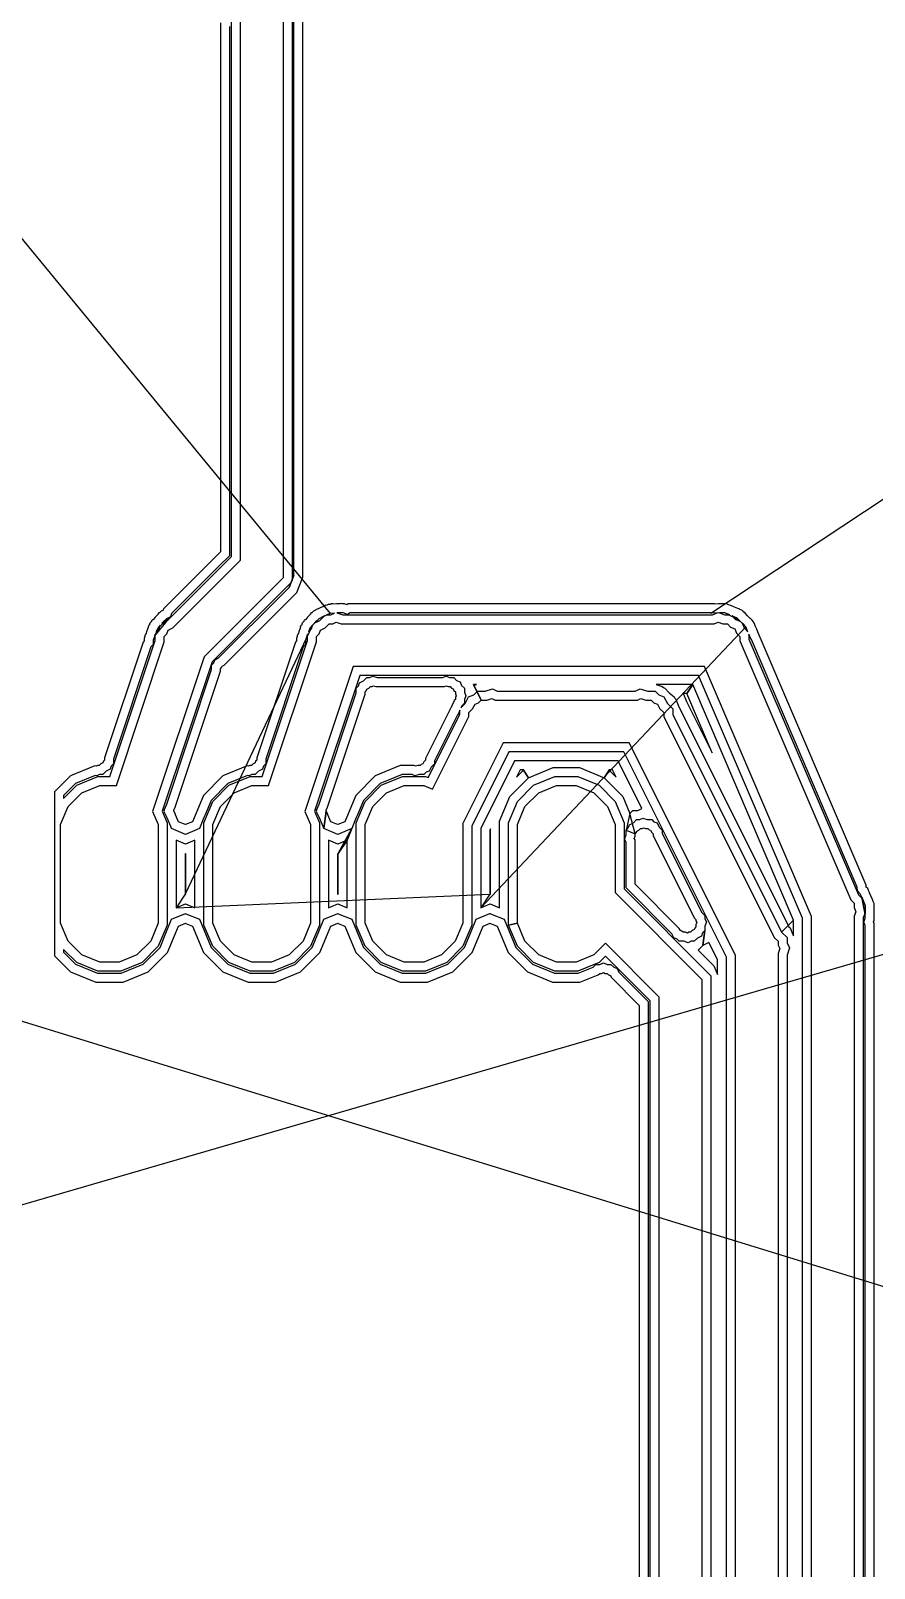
# Model space of a CAD drawing. Extents: x -122 to 0, y 0 to 97.
# Drawn here: x -61.64 to -47.57, y 39.23 to 64.85 of the extents above; entities that cross this region are included whole.
import ezdxf

# ---------------------------------------------------------------- set-up
doc = ezdxf.new("R2010")
doc.units = 0
doc.layers.add('milling', color=1, linetype='CONTINUOUS')
doc.layers.add('rapid_move', color=62, linetype='CONTINUOUS')

msp = doc.modelspace()

# ---------------------------------------------------------------- linework, layer by layer
at = {"layer": 'milling'}
for p, q in [((-58.2905, 56.0894), (-58.2905, 65.184)), ((-58.1405, 56.0273), (-58.1405, 65.2461)), ((-57.4294, 65.2461), (-57.4294, 55.7326)), ((-57.2794, 65.184), (-57.2794, 55.6921)), ((-57.2461, 55.7727), (-57.2461, 65.1703)), ((-57.0961, 55.7429), (-57.0961, 65.1082)), ((-58.4737, 64.9819), (-58.4737, 56.1652)), ((-58.3237, 64.9198), (-58.3237, 56.1031)), ((-58.4737, 56.1652), (-58.5629, 56.076)), ((-58.5629, 56.076), (-59.4201, 55.2189)), ((-59.3544, 55.0254), (-58.2905, 56.0894)), ((-58.5008, 55.926), (-59.2889, 55.138)), ((-59.2657, 54.9021), (-58.1405, 56.0273)), ((-58.3237, 56.1031), (-58.5008, 55.926)), ((-57.4294, 55.7326), (-57.6376, 55.5244)), ((-57.2947, 55.6553), (-57.5755, 55.3744)), ((-57.3281, 55.5747), (-57.2461, 55.7727)), ((-57.2461, 55.7727), (-57.3281, 55.5747)), ((-57.3281, 55.5747), (-57.2947, 55.6553)), ((-57.2794, 55.6921), (-57.2461, 55.7727)), ((-57.2008, 55.4898), (-57.0961, 55.7429)), ((-57.6376, 55.5244), (-58.7443, 54.4178)), ((-57.5755, 55.3744), (-58.6131, 54.3369)), ((-58.4988, 54.404), (-57.4337, 55.4691)), ((-57.4337, 55.4691), (-57.3281, 55.5747)), ((-57.3716, 55.3191), (-57.2008, 55.4898)), ((-59.5696, 54.7696), (-59.3059, 55.0868)), ((-59.5184, 55.1205), (-59.5597, 55.0792)), ((-59.3059, 55.0868), (-59.5193, 54.8967)), ((-59.4993, 55.1489), (-59.5184, 55.1269)), ((-59.5184, 55.1269), (-59.5184, 55.1205)), ((-59.49, 55.1489), (-59.4993, 55.1489)), ((-59.4628, 55.1761), (-59.49, 55.1489)), ((-59.4286, 55.1932), (-59.4628, 55.1761)), ((-59.4201, 55.2189), (-59.4286, 55.1932)), ((-59.3059, 55.0868), (-59.3741, 55.0527)), ((-59.2889, 55.138), (-59.3059, 55.0868)), ((-58.4101, 54.2806), (-57.3716, 55.3191)), ((-56.9784, 55.1205), (-57.0197, 55.0792)), ((-56.9593, 55.1489), (-56.9784, 55.1269)), ((-56.9784, 55.1269), (-56.9784, 55.1205)), ((-56.95, 55.1489), (-56.9593, 55.1489)), ((-56.9228, 55.1761), (-56.95, 55.1489)), ((-56.8886, 55.1932), (-56.9228, 55.1761)), ((-56.8857, 55.202), (-56.8886, 55.1932)), ((-56.8583, 55.2133), (-56.8857, 55.202)), ((-56.8523, 55.2113), (-56.8583, 55.2133)), ((-56.8009, 55.2371), (-56.8523, 55.2113)), ((-56.6404, 55.1412), (-56.8342, 55.0527)), ((-56.7401, 55.0997), (-56.8342, 55.0527)), ((-56.8144, 55.0254), (-56.7401, 55.0997)), ((-56.7475, 55.2591), (-56.8009, 55.2371)), ((-56.7451, 55.2649), (-56.7475, 55.2591)), ((-56.7192, 55.2779), (-56.7451, 55.2649)), ((-56.7108, 55.2744), (-56.7192, 55.2779)), ((-56.6753, 55.2891), (-56.7108, 55.2744)), ((-56.6417, 55.1406), (-56.7025, 55.1155)), ((-56.7025, 55.1155), (-56.6343, 55.1155)), ((-56.6369, 55.2918), (-56.6753, 55.2891)), ((-56.6404, 55.1412), (-56.6417, 55.1406)), ((-56.5734, 55.1459), (-56.6404, 55.1412)), ((-56.631, 55.2987), (-56.6369, 55.2918)), ((-56.6343, 55.1155), (-56.5734, 55.1459)), ((-56.6011, 55.2987), (-56.631, 55.2987)), ((-56.5964, 55.2946), (-56.6011, 55.2987)), ((-56.5385, 55.2987), (-56.5964, 55.2946)), ((-56.4811, 55.2987), (-56.5385, 55.2987)), ((-56.5037, 55.1487), (-56.5327, 55.1487)), ((-56.5327, 55.1487), (-56.4329, 55.1155)), ((-56.4275, 55.1487), (-56.5037, 55.1487)), ((-56.4768, 55.3031), (-56.4811, 55.2987)), ((-56.448, 55.3052), (-56.4768, 55.3031)), ((-56.4416, 55.2987), (-56.448, 55.3052)), ((-56.403, 55.2987), (-56.4416, 55.2987)), ((-56.4329, 55.1155), (-50.2687, 55.1155)), ((-56.3552, 55.1246), (-56.4275, 55.1487)), ((-56.3667, 55.2866), (-56.403, 55.2987)), ((-56.3426, 55.2987), (-56.3667, 55.2866)), ((-56.3071, 55.1487), (-56.3552, 55.1246)), ((-50.2332, 55.2987), (-56.3426, 55.2987)), ((-50.2942, 55.1487), (-56.3071, 55.1487)), ((-50.2927, 55.1472), (-50.2942, 55.1487)), ((-50.0612, 55.1487), (-50.2927, 55.1472)), ((-50.1917, 55.1485), (-50.2927, 55.1472)), ((-50.2927, 55.1472), (-50.2927, 55.1472)), ((-50.2687, 55.1155), (-50.1917, 55.1485)), ((-50.2324, 55.2979), (-50.2332, 55.2987)), ((-50.168, 55.2987), (-50.2324, 55.2979)), ((-50.108, 55.2987), (-50.168, 55.2987)), ((-50.1281, 55.1487), (-50.1508, 55.1487)), ((-50.1508, 55.1487), (-50.0676, 55.1155)), ((-50.0612, 55.1487), (-50.1281, 55.1487)), ((-50.1073, 55.2995), (-50.108, 55.2987)), ((-50.0672, 55.3), (-50.1073, 55.2995)), ((-50.0676, 55.1155), (-49.978, 55.1155)), ((-50.066, 55.2987), (-50.0672, 55.3)), ((-50.0321, 55.2987), (-50.066, 55.2987)), ((-49.8164, 55.0227), (-50.0612, 55.1487)), ((-49.978, 55.1155), (-50.0612, 55.1487)), ((-50.0612, 55.1487), (-50.0612, 55.1487)), ((-50.0008, 55.2862), (-50.0321, 55.2987)), ((-49.9993, 55.2869), (-50.0008, 55.2862)), ((-49.9622, 55.2716), (-49.9993, 55.2869)), ((-49.9618, 55.2705), (-49.9622, 55.2716)), ((-49.9022, 55.2467), (-49.9618, 55.2705)), ((-49.9228, 55.0929), (-49.9401, 55.1)), ((-49.9401, 55.1), (-49.8808, 55.0408)), ((-49.922, 55.0908), (-49.9228, 55.0929)), ((-49.8633, 55.0674), (-49.922, 55.0908)), ((-49.8467, 55.2237), (-49.9022, 55.2467)), ((-49.8457, 55.2241), (-49.8467, 55.2237)), ((-49.8097, 55.2097), (-49.8457, 55.2241)), ((-49.8086, 55.207), (-49.8097, 55.2097)), ((-49.7791, 55.1953), (-49.8086, 55.207)), ((-49.7566, 55.1727), (-49.7791, 55.1953)), ((-49.7536, 55.1727), (-49.7566, 55.1727)), ((-49.7249, 55.1441), (-49.7536, 55.1727)), ((-49.7249, 55.143), (-49.7249, 55.1441)), ((-49.6828, 55.1019), (-49.7249, 55.143)), ((-49.6365, 55.0556), (-49.6828, 55.1019)), ((-59.7006, 54.8513), (-59.7187, 54.7967)), ((-59.6784, 54.9047), (-59.7006, 54.8513)), ((-59.6717, 54.9378), (-59.6808, 54.9105)), ((-59.6808, 54.9105), (-59.6784, 54.9047)), ((-59.6631, 54.9413), (-59.6717, 54.9378)), ((-59.6486, 54.9765), (-59.6631, 54.9413)), ((-59.6235, 55.0053), (-59.6486, 54.9765)), ((-59.6032, 55.0358), (-59.6242, 55.0148)), ((-59.6242, 55.0148), (-59.6235, 55.0053)), ((-59.597, 55.0362), (-59.6032, 55.0358)), ((-59.5597, 55.0792), (-59.597, 55.0362)), ((-59.5193, 54.8967), (-59.5696, 54.7696)), ((-59.5193, 54.8967), (-59.5447, 54.8351)), ((-59.5447, 54.8351), (-59.4967, 54.8831)), ((-59.4753, 54.9472), (-59.5193, 54.8967)), ((-59.4967, 54.8831), (-59.4753, 54.9472)), ((-59.4486, 54.9783), (-59.3544, 55.0254)), ((-59.428, 54.9989), (-59.4486, 54.9783)), ((-59.4279, 54.9989), (-59.428, 54.9989)), ((-59.3741, 55.0527), (-59.4279, 54.9989)), ((-59.3657, 54.8021), (-59.3457, 54.8621)), ((-59.3457, 54.8621), (-59.2657, 54.9021)), ((-57.1605, 54.8513), (-57.1787, 54.7967)), ((-57.1384, 54.9047), (-57.1605, 54.8513)), ((-57.1317, 54.9378), (-57.1408, 54.9105)), ((-57.1408, 54.9105), (-57.1384, 54.9047)), ((-57.1231, 54.9413), (-57.1317, 54.9378)), ((-57.1086, 54.9765), (-57.1231, 54.9413)), ((-57.0835, 55.0053), (-57.1086, 54.9765)), ((-57.0632, 55.0358), (-57.0842, 55.0148)), ((-57.0842, 55.0148), (-57.0835, 55.0053)), ((-57.057, 55.0362), (-57.0632, 55.0358)), ((-57.0197, 55.0792), (-57.057, 55.0362)), ((-56.9793, 54.8966), (-57.0046, 54.8352)), ((-57.0046, 54.8352), (-56.9567, 54.8831)), ((-56.9354, 54.9471), (-56.9793, 54.8966)), ((-56.9567, 54.8831), (-56.9354, 54.9471)), ((-56.8342, 55.0527), (-56.9354, 54.9471)), ((-56.9354, 54.9471), (-56.9354, 54.9471)), ((-56.9085, 54.9783), (-56.8144, 55.0254)), ((-56.8879, 54.9989), (-56.9085, 54.9783)), ((-56.8342, 55.0527), (-56.8879, 54.9989)), ((-56.8342, 55.0527), (-56.8342, 55.0527)), ((-56.8257, 54.8021), (-56.8057, 54.8621)), ((-56.8057, 54.8621), (-56.7257, 54.9021)), ((-56.7257, 54.9021), (-56.6623, 54.9655)), ((-56.6623, 54.9655), (-56.5989, 54.9655)), ((-56.5989, 54.9655), (-56.5423, 54.9938)), ((-56.5423, 54.9938), (-56.4573, 54.9655)), ((-56.4573, 54.9655), (-50.238, 54.9655)), ((-50.238, 54.9655), (-50.1697, 54.9948)), ((-50.1697, 54.9948), (-50.0964, 54.9655)), ((-50.0964, 54.9655), (-50.0176, 54.9655)), ((-50.0176, 54.9655), (-49.9651, 54.913)), ((-49.9651, 54.913), (-49.8961, 54.8854)), ((-49.8961, 54.8854), (-49.8651, 54.8129)), ((-49.8808, 55.0408), (-49.8029, 55.0096)), ((-49.8187, 55.0227), (-49.8633, 55.0674)), ((-49.8164, 55.0227), (-49.8187, 55.0227)), ((-49.7106, 54.9177), (-49.8164, 55.0227)), ((-49.8029, 55.0096), (-49.8164, 55.0227)), ((-49.8164, 55.0227), (-49.8164, 55.0227)), ((-49.7579, 54.9649), (-49.7741, 54.9812)), ((-49.7741, 54.9812), (-49.7387, 54.8987)), ((-49.7106, 54.9177), (-49.7579, 54.9649)), ((-49.7387, 54.8987), (-49.6753, 54.8352)), ((-49.6753, 54.8352), (-49.7106, 54.9177)), ((-49.6353, 55.0556), (-49.6365, 55.0556)), ((-49.6079, 55.0288), (-49.6353, 55.0556)), ((-49.6079, 55.027), (-49.6079, 55.0288)), ((-49.5839, 55.0031), (-49.6079, 55.027)), ((-49.5707, 54.9721), (-49.5839, 55.0031)), ((-49.569, 54.9715), (-49.5707, 54.9721)), ((-49.5541, 54.9353), (-49.569, 54.9715)), ((-49.5545, 54.9342), (-49.5541, 54.9353)), ((-49.5302, 54.8777), (-49.5545, 54.9342)), ((-49.5063, 54.8197), (-49.5302, 54.8777)), ((-59.763, 54.664), (-60.4062, 52.734)), ((-60.3168, 52.4231), (-59.5605, 54.6919)), ((-59.6318, 54.5831), (-60.2562, 52.7096)), ((-60.2086, 52.2731), (-59.4105, 54.6676)), ((-59.7437, 54.6832), (-59.763, 54.664)), ((-59.7316, 54.7581), (-59.7437, 54.7217)), ((-59.7437, 54.7217), (-59.7437, 54.6832)), ((-59.7243, 54.794), (-59.7357, 54.7663)), ((-59.7357, 54.7663), (-59.7316, 54.7581)), ((-59.7187, 54.7967), (-59.7243, 54.794)), ((-59.5937, 54.6211), (-59.6318, 54.5831)), ((-59.5696, 54.7696), (-59.5937, 54.6972)), ((-59.5937, 54.6972), (-59.5937, 54.6211)), ((-59.5605, 54.7971), (-59.5696, 54.7696)), ((-59.5696, 54.7696), (-59.5696, 54.7696)), ((-59.5605, 54.6919), (-59.5605, 54.7971)), ((-59.4105, 54.7573), (-59.3657, 54.8021)), ((-59.4105, 54.6676), (-59.4105, 54.7573)), ((-57.223, 54.664), (-57.8662, 52.7341)), ((-57.7768, 52.4231), (-57.0205, 54.6919)), ((-57.0918, 54.5831), (-57.7162, 52.7096)), ((-57.6686, 52.2731), (-56.8705, 54.6676)), ((-57.2037, 54.6832), (-57.223, 54.664)), ((-57.1916, 54.7581), (-57.2037, 54.7217)), ((-57.2037, 54.7217), (-57.2037, 54.6832)), ((-57.1843, 54.794), (-57.1957, 54.7663)), ((-57.1957, 54.7663), (-57.1916, 54.7581)), ((-57.1787, 54.7967), (-57.1843, 54.794)), ((-57.0537, 54.6211), (-57.0918, 54.5831)), ((-57.0205, 54.797), (-57.0537, 54.6972)), ((-57.0537, 54.6972), (-57.0537, 54.6211)), ((-57.0205, 54.6919), (-57.0205, 54.797)), ((-56.8705, 54.7573), (-56.8257, 54.8021)), ((-56.8705, 54.6676), (-56.8705, 54.7573)), ((-49.8651, 54.8129), (-49.8094, 54.7573)), ((-49.8094, 54.7573), (-49.8094, 54.6831)), ((-49.8094, 54.6831), (-47.9601, 50.3679)), ((-49.6212, 54.7049), (-49.6594, 54.7975)), ((-49.6594, 54.7975), (-49.6594, 54.7136)), ((-49.6594, 54.7136), (-47.8337, 50.4536)), ((-49.6191, 54.7041), (-49.6212, 54.7049)), ((-47.8521, 50.5812), (-49.6191, 54.7041)), ((-49.5052, 54.8193), (-49.5063, 54.8197)), ((-47.7026, 50.6131), (-49.5052, 54.8193)), ((-58.7443, 54.4178), (-59.6031, 51.8414)), ((-58.6131, 54.3369), (-59.4431, 51.847)), ((-58.6221, 54.2807), (-58.584, 54.3187)), ((-58.584, 54.3187), (-58.567, 54.3699)), ((-58.567, 54.3699), (-58.4988, 54.404)), ((-59.3686, 51.9651), (-58.6221, 54.2046)), ((-59.2278, 51.9131), (-58.4721, 54.1801)), ((-58.6221, 54.2046), (-58.6221, 54.2807)), ((-58.4721, 54.2186), (-58.4528, 54.2378)), ((-58.4721, 54.1801), (-58.4721, 54.2186)), ((-58.4528, 54.2378), (-58.4443, 54.2635)), ((-58.4443, 54.2635), (-58.4101, 54.2806)), ((-56.2587, 54.2544), (-57.0631, 51.8414)), ((-56.1506, 54.1044), (-56.9031, 51.847)), ((-50.3994, 54.2544), (-56.2587, 54.2544)), ((-50.4983, 54.1044), (-56.1506, 54.1044)), ((-56.0877, 54.0173), (-56.0339, 54.0711)), ((-56.0339, 54.0711), (-55.98, 54.0711)), ((-55.98, 54.0711), (-55.9319, 54.0952)), ((-55.9319, 54.0952), (-55.8596, 54.0711)), ((-55.8596, 54.0711), (-54.7678, 54.0711)), ((-54.7678, 54.0711), (-54.7076, 54.096)), ((-54.7076, 54.096), (-54.6476, 54.0711)), ((-54.6476, 54.0711), (-54.5824, 54.0711)), ((-54.5824, 54.0711), (-54.5363, 54.025)), ((-48.7655, 50.0613), (-50.4983, 54.1044)), ((-48.6155, 50.0919), (-50.3994, 54.2544)), ((-56.8286, 51.9651), (-56.211, 53.8178)), ((-56.211, 53.894), (-56.1729, 53.932)), ((-56.211, 53.8178), (-56.211, 53.894)), ((-56.1729, 53.932), (-56.1559, 53.9832)), ((-56.1559, 53.9832), (-56.0877, 54.0173)), ((-56.061, 53.8319), (-56.0417, 53.8511)), ((-56.061, 53.7933), (-56.061, 53.8319)), ((-56.0417, 53.8511), (-56.0332, 53.8768)), ((-56.0332, 53.8768), (-55.999, 53.8939)), ((-55.999, 53.8939), (-55.9718, 53.9211)), ((-55.9718, 53.9211), (-55.9445, 53.9211)), ((-55.9445, 53.9211), (-55.9204, 53.9332)), ((-55.9204, 53.9332), (-55.8841, 53.9211)), ((-55.8841, 53.9211), (-54.7379, 53.9211)), ((-54.7379, 53.9211), (-54.7077, 53.9336)), ((-54.7077, 53.9336), (-54.6774, 53.9211)), ((-54.6774, 53.9211), (-54.6445, 53.9211)), ((-54.6445, 53.9211), (-54.6214, 53.8979)), ((-54.6214, 53.8979), (-54.591, 53.8854)), ((-54.591, 53.8854), (-54.5785, 53.855)), ((-54.5785, 53.855), (-54.5553, 53.8319)), ((-54.5553, 53.8319), (-54.5553, 53.799)), ((-54.5363, 54.025), (-54.4762, 54.0001)), ((-54.4762, 54.0001), (-54.4513, 53.94)), ((-54.4513, 53.94), (-54.4053, 53.894)), ((-54.4053, 53.894), (-54.4053, 53.8289)), ((-54.4053, 53.8289), (-54.3804, 53.7687)), ((-54.1223, 53.6955), (-54.2553, 53.9544)), ((-54.2553, 53.9544), (-54.2553, 53.9375)), ((-54.2553, 53.9375), (-54.2044, 53.9544)), ((-54.2044, 53.9544), (-54.2553, 53.9544)), ((-54.2553, 53.9544), (-54.1223, 53.6955)), ((-54.2481, 53.7817), (-54.1844, 53.8455)), ((-54.1844, 53.8455), (-54.057, 53.8455)), ((-54.057, 53.8455), (-53.9361, 53.8858)), ((-53.9361, 53.8858), (-53.8556, 53.8455)), ((-53.8556, 53.8455), (-51.5543, 53.8455)), ((-51.5543, 53.8455), (-51.4738, 53.8858)), ((-51.4738, 53.8858), (-51.3529, 53.8455)), ((-51.3529, 53.8455), (-51.2255, 53.8455)), ((-51.2255, 53.8455), (-51.1618, 53.7817)), ((-50.5972, 53.9544), (-51.2055, 53.9544)), ((-51.2055, 53.9544), (-51.1039, 53.9206)), ((-51.1039, 53.9206), (-51.0858, 53.9049)), ((-51.0858, 53.9049), (-51.0636, 53.8957)), ((-51.0636, 53.8957), (-50.9881, 53.8202)), ((-50.9881, 53.8202), (-50.9069, 53.7498)), ((-50.6961, 53.8044), (-50.7602, 53.8044)), ((-50.7602, 53.8044), (-50.752, 53.7963)), ((-50.5972, 53.9544), (-50.6961, 53.8044)), ((-50.6961, 53.8044), (-50.5972, 53.9544)), ((-50.2731, 52.8174), (-50.6961, 53.8044)), ((-48.9155, 50.0304), (-50.5972, 53.9544)), ((-56.6877, 51.9131), (-56.061, 53.7933)), ((-54.6298, 53.5703), (-55.0536, 52.7227)), ((-54.6239, 53.5727), (-54.6298, 53.5703)), ((-54.6016, 53.6267), (-54.6239, 53.5727)), ((-54.5761, 53.6776), (-54.6016, 53.6267)), ((-54.5553, 53.7056), (-54.5779, 53.683)), ((-54.5779, 53.683), (-54.5761, 53.6776)), ((-54.5553, 53.799), (-54.5428, 53.7687)), ((-54.5428, 53.7687), (-54.5553, 53.7385)), ((-54.5553, 53.7385), (-54.5553, 53.7056)), ((-54.4646, 53.5653), (-54.3904, 53.6395)), ((-54.4455, 53.6033), (-54.4646, 53.5653)), ((-54.4053, 53.6435), (-54.4455, 53.6033)), ((-54.3804, 53.7687), (-54.4053, 53.7087)), ((-54.4053, 53.7087), (-54.4053, 53.6435)), ((-54.3904, 53.6395), (-54.3335, 53.7533)), ((-54.3335, 53.7533), (-54.2481, 53.7817)), ((-54.3305, 53.4873), (-54.2671, 53.5507)), ((-54.2671, 53.5507), (-54.2271, 53.6307)), ((-54.2271, 53.6307), (-54.1671, 53.6507)), ((-54.1671, 53.6507), (-54.1223, 53.6955)), ((-54.1223, 53.6955), (-54.0326, 53.6955)), ((-54.0326, 53.6955), (-53.9476, 53.7238)), ((-53.9476, 53.7238), (-53.891, 53.6955)), ((-53.891, 53.6955), (-51.5189, 53.6955)), ((-51.5189, 53.6955), (-51.4623, 53.7238)), ((-51.4623, 53.7238), (-51.3773, 53.6955)), ((-51.3773, 53.6955), (-51.2876, 53.6955)), ((-51.2876, 53.6955), (-51.2428, 53.6507)), ((-51.2428, 53.6507), (-51.1828, 53.6307)), ((-51.1828, 53.6307), (-51.1428, 53.5507)), ((-51.1618, 53.7817), (-51.0764, 53.7533)), ((-51.1428, 53.5507), (-51.0794, 53.4873)), ((-51.0764, 53.7533), (-51.0195, 53.6395)), ((-51.0195, 53.6395), (-50.9294, 53.5494)), ((-50.9294, 53.5494), (-50.9294, 53.4593)), ((-50.9069, 53.7498), (-50.8961, 53.7282)), ((-50.8961, 53.7282), (-50.8792, 53.7113)), ((-50.8792, 53.7113), (-50.8384, 53.6126)), ((-50.8384, 53.6126), (-48.9912, 49.9183)), ((-50.752, 53.7963), (-50.7014, 53.6741)), ((-50.7014, 53.6741), (-50.2731, 52.8174)), ((-55.008, 52.4042), (-54.4805, 53.4593)), ((-54.9363, 52.2122), (-54.3305, 53.4239)), ((-54.5206, 53.4532), (-54.9036, 52.6872)), ((-54.5092, 53.4579), (-54.5206, 53.4532)), ((-54.4805, 53.5273), (-54.5092, 53.4579)), ((-54.4805, 53.4593), (-54.4805, 53.5273)), ((-54.3305, 53.4239), (-54.3305, 53.4873)), ((-51.0794, 53.4873), (-51.0794, 53.4239)), ((-51.0794, 53.4239), (-49.2378, 49.7407)), ((-50.9294, 53.4593), (-49.1144, 49.8294)), ((-53.7552, 52.9844), (-54.4341, 51.6266)), ((-53.6625, 52.8344), (-54.2822, 51.595)), ((-51.6547, 52.9844), (-53.7552, 52.9844)), ((-51.7474, 52.8344), (-53.6625, 52.8344)), ((-50.0355, 49.4106), (-51.7474, 52.8344)), ((-49.8855, 49.446), (-51.6547, 52.9844)), ((-60.5663, 52.6007), (-60.974, 52.4319)), ((-60.5468, 52.5942), (-60.5663, 52.6007)), ((-60.5226, 52.6063), (-60.5468, 52.5942)), ((-60.4954, 52.6063), (-60.5226, 52.6063)), ((-60.4682, 52.6335), (-60.4954, 52.6063)), ((-60.434, 52.6506), (-60.4682, 52.6335)), ((-60.4255, 52.6763), (-60.434, 52.6506)), ((-60.4062, 52.6955), (-60.4255, 52.6763)), ((-60.4062, 52.734), (-60.4062, 52.6955)), ((-60.3113, 52.5442), (-60.3795, 52.5101)), ((-60.2943, 52.5954), (-60.3113, 52.5442)), ((-60.2562, 52.6334), (-60.2943, 52.5954)), ((-60.2562, 52.7096), (-60.2562, 52.6334)), ((-58.0263, 52.6007), (-58.434, 52.4319)), ((-58.0068, 52.5942), (-58.0263, 52.6007)), ((-57.9826, 52.6063), (-58.0068, 52.5942)), ((-57.9554, 52.6063), (-57.9826, 52.6063)), ((-57.9282, 52.6335), (-57.9554, 52.6063)), ((-57.894, 52.6506), (-57.9282, 52.6335)), ((-57.8855, 52.6763), (-57.894, 52.6506)), ((-57.8662, 52.6955), (-57.8855, 52.6763)), ((-57.8662, 52.7341), (-57.8662, 52.6955)), ((-57.7713, 52.5442), (-57.8395, 52.5101)), ((-57.7543, 52.5954), (-57.7713, 52.5442)), ((-57.7162, 52.6334), (-57.7543, 52.5954)), ((-57.7162, 52.7096), (-57.7162, 52.6334)), ((-55.4728, 52.6063), (-55.894, 52.4319)), ((-55.2419, 52.6063), (-55.4728, 52.6063)), ((-55.2177, 52.5942), (-55.2419, 52.6063)), ((-55.1813, 52.6063), (-55.2177, 52.5942)), ((-55.1428, 52.6063), (-55.1813, 52.6063)), ((-55.1236, 52.6256), (-55.1428, 52.6063)), ((-55.0979, 52.6341), (-55.1236, 52.6256)), ((-55.0808, 52.6683), (-55.0979, 52.6341)), ((-55.0536, 52.6955), (-55.0808, 52.6683)), ((-55.0536, 52.7227), (-55.0536, 52.6955)), ((-54.9574, 52.5796), (-54.9915, 52.5114)), ((-54.9036, 52.6334), (-54.9574, 52.5796)), ((-54.9036, 52.6872), (-54.9036, 52.6334)), ((-53.5698, 52.6844), (-54.1322, 51.5596)), ((-51.8401, 52.6844), (-53.5698, 52.6844)), ((-53.4771, 52.5344), (-53.5376, 52.4135)), ((-53.5376, 52.4135), (-53.4203, 52.5309)), ((-53.4116, 52.5344), (-53.4771, 52.5344)), ((-53.4203, 52.5309), (-53.4116, 52.5344)), ((-53.3353, 52.4037), (-53.4203, 52.5309)), ((-53.4203, 52.5309), (-53.3353, 52.4037)), ((-53.3353, 52.4037), (-52.9263, 52.5731)), ((-52.9263, 52.5731), (-52.4836, 52.5731)), ((-52.4836, 52.5731), (-52.0746, 52.4037)), ((-52.0746, 52.4037), (-51.9896, 52.5309)), ((-51.9896, 52.5309), (-52.0746, 52.4037)), ((-51.9328, 52.5344), (-51.9983, 52.5344)), ((-51.9983, 52.5344), (-51.9896, 52.5309)), ((-51.9896, 52.5309), (-51.8723, 52.4135)), ((-51.8723, 52.4135), (-51.9328, 52.5344)), ((-51.4429, 51.8901), (-51.8401, 52.6844)), ((-60.974, 52.4319), (-61.2394, 52.1664)), ((-60.8891, 52.3046), (-61.0894, 52.1043)), ((-61.0894, 52.0573), (-60.8703, 52.2765)), ((-60.5607, 52.4407), (-60.8891, 52.3046)), ((-60.8703, 52.2765), (-60.5165, 52.4231)), ((-60.7854, 52.1494), (-60.4867, 52.2731)), ((-60.5353, 52.4322), (-60.5607, 52.4407)), ((-60.4871, 52.4563), (-60.5353, 52.4322)), ((-60.5165, 52.4231), (-60.3168, 52.4231)), ((-60.4333, 52.4563), (-60.4871, 52.4563)), ((-60.4867, 52.2731), (-60.2086, 52.2731)), ((-60.3795, 52.5101), (-60.4333, 52.4563)), ((-58.434, 52.4319), (-58.7565, 52.1094)), ((-58.3491, 52.3046), (-58.6292, 52.0245)), ((-58.6011, 52.0057), (-58.3303, 52.2765)), ((-58.0207, 52.4407), (-58.3491, 52.3046)), ((-58.3303, 52.2765), (-57.9765, 52.4231)), ((-58.2454, 52.1494), (-57.9467, 52.2731)), ((-57.9953, 52.4322), (-58.0207, 52.4407)), ((-57.9471, 52.4563), (-57.9953, 52.4322)), ((-57.9765, 52.4231), (-57.7768, 52.4231)), ((-57.8933, 52.4563), (-57.9471, 52.4563)), ((-57.9467, 52.2731), (-57.6686, 52.2731)), ((-57.8395, 52.5101), (-57.8933, 52.4563)), ((-55.894, 52.4319), (-56.2165, 52.1094)), ((-55.8091, 52.3046), (-56.0892, 52.0245)), ((-56.0611, 52.0057), (-55.7903, 52.2765)), ((-55.4429, 52.4563), (-55.8091, 52.3046)), ((-55.7903, 52.2765), (-55.4365, 52.4231)), ((-55.7054, 52.1494), (-55.4067, 52.2731)), ((-55.2774, 52.4563), (-55.4429, 52.4563)), ((-55.4365, 52.4231), (-55.0534, 52.4231)), ((-55.4067, 52.2731), (-55.0832, 52.2731)), ((-55.2292, 52.4322), (-55.2774, 52.4563)), ((-55.1568, 52.4563), (-55.2292, 52.4322)), ((-55.0807, 52.4563), (-55.1568, 52.4563)), ((-55.0832, 52.2731), (-54.9363, 52.2122)), ((-55.0427, 52.4944), (-55.0807, 52.4563)), ((-55.0534, 52.4231), (-55.008, 52.4042)), ((-54.9915, 52.5114), (-55.0427, 52.4944)), ((-53.6483, 52.0907), (-53.3353, 52.4037)), ((-53.5211, 52.0057), (-53.2503, 52.2765)), ((-53.2503, 52.2765), (-52.8965, 52.4231)), ((-53.1654, 52.1494), (-52.8667, 52.2731)), ((-52.8965, 52.4231), (-52.5134, 52.4231)), ((-52.8667, 52.2731), (-52.5432, 52.2731)), ((-52.5432, 52.2731), (-52.2445, 52.1494)), ((-52.5134, 52.4231), (-52.1596, 52.2765)), ((-52.1596, 52.2765), (-51.8888, 52.0057)), ((-52.0746, 52.4037), (-51.7616, 52.0907)), ((-61.2394, 52.1664), (-61.2394, 49.4334)), ((-61.0894, 52.1043), (-61.0894, 52.0573)), ((-61.014, 51.9208), (-60.7854, 52.1494)), ((-58.7565, 52.1094), (-58.9383, 51.6702)), ((-58.6292, 52.0245), (-58.7277, 51.7867)), ((-58.474, 51.9208), (-58.2454, 52.1494)), ((-56.2165, 52.1094), (-56.3983, 51.6702)), ((-56.0892, 52.0245), (-56.1878, 51.7867)), ((-55.934, 51.9208), (-55.7054, 52.1494)), ((-53.8177, 51.6817), (-53.6483, 52.0907)), ((-53.394, 51.9208), (-53.1654, 52.1494)), ((-52.2445, 52.1494), (-52.0159, 51.9208)), ((-51.7616, 52.0907), (-51.6434, 51.8053)), ((-61.1377, 51.6221), (-61.014, 51.9208)), ((-59.6031, 51.8414), (-59.5122, 51.6221)), ((-59.4431, 51.847), (-59.3622, 51.6519)), ((-59.4123, 51.8599), (-59.3686, 51.9651)), ((-59.4075, 51.8483), (-59.4123, 51.8599)), ((-59.4115, 51.8364), (-59.4075, 51.8483)), ((-59.3605, 51.7345), (-59.4115, 51.8364)), ((-59.2499, 51.8598), (-59.2278, 51.9131)), ((-59.2475, 51.8539), (-59.2499, 51.8598)), ((-59.2495, 51.8479), (-59.2475, 51.8539)), ((-59.2236, 51.7962), (-59.2495, 51.8479)), ((-59.2198, 51.7869), (-59.2236, 51.7962)), ((-59.1716, 51.6702), (-59.2198, 51.7869)), ((-58.7477, 51.6519), (-58.6011, 52.0057)), ((-58.7277, 51.7866), (-58.7471, 51.7401)), ((-58.7277, 51.7867), (-58.7277, 51.7866)), ((-58.5977, 51.6221), (-58.474, 51.9208)), ((-57.0631, 51.8414), (-56.9722, 51.6221)), ((-56.9031, 51.847), (-56.8222, 51.6519)), ((-56.8723, 51.8599), (-56.8286, 51.9651)), ((-56.8675, 51.8483), (-56.8723, 51.8599)), ((-56.8715, 51.8364), (-56.8675, 51.8483)), ((-56.8205, 51.7345), (-56.8715, 51.8364)), ((-56.7464, 51.5554), (-56.7095, 51.8479)), ((-56.7095, 51.8479), (-56.7464, 51.5554)), ((-56.7099, 51.8598), (-56.6877, 51.9131)), ((-56.7075, 51.8539), (-56.7099, 51.8598)), ((-56.7095, 51.8479), (-56.7075, 51.8539)), ((-56.6836, 51.7962), (-56.7095, 51.8479)), ((-56.6798, 51.7869), (-56.6836, 51.7962)), ((-56.6316, 51.6702), (-56.6798, 51.7869)), ((-56.2077, 51.6519), (-56.0611, 52.0057)), ((-56.1877, 51.7866), (-56.2071, 51.7401)), ((-56.1878, 51.7867), (-56.1877, 51.7866)), ((-56.0577, 51.6221), (-55.934, 51.9208)), ((-53.6677, 51.6519), (-53.5211, 52.0057)), ((-53.5177, 51.6221), (-53.394, 51.9208)), ((-52.0159, 51.9208), (-51.8922, 51.6221)), ((-51.8888, 52.0057), (-51.7422, 51.6519)), ((-51.6434, 51.8053), (-51.7089, 51.5278)), ((-51.6434, 51.8053), (-51.5939, 51.8549)), ((-51.5589, 51.4657), (-51.6434, 51.8053)), ((-51.5939, 51.8549), (-51.5133, 51.8549)), ((-51.5133, 51.8549), (-51.4429, 51.8901)), ((-61.1377, 49.9778), (-61.1377, 51.6221)), ((-59.5122, 51.6221), (-59.5122, 49.9778)), ((-59.3622, 51.6519), (-59.3622, 49.948)), ((-59.301, 51.5908), (-59.3605, 51.7345)), ((-59.2865, 51.5556), (-59.301, 51.5908)), ((-59.2864, 51.5556), (-59.2865, 51.5556)), ((-59.2864, 51.5554), (-59.2864, 51.5556)), ((-59.1334, 51.4921), (-59.2864, 51.5554)), ((-59.0882, 51.6358), (-59.1716, 51.6702)), ((-59.0551, 51.622), (-59.0882, 51.6358)), ((-59.055, 51.622), (-59.0551, 51.622)), ((-58.9383, 51.6702), (-59.055, 51.622)), ((-58.861, 51.5399), (-59.055, 51.4596)), ((-58.8237, 51.5553), (-58.861, 51.5399)), ((-58.8235, 51.5554), (-58.8237, 51.5554)), ((-58.8237, 51.5554), (-58.8237, 51.5553)), ((-58.7471, 51.7401), (-58.8235, 51.5554)), ((-58.7477, 49.948), (-58.7477, 51.6519)), ((-58.5977, 49.9778), (-58.5977, 51.6221)), ((-56.9722, 51.6221), (-56.9722, 49.9778)), ((-56.8222, 51.6519), (-56.8222, 49.948)), ((-56.761, 51.5908), (-56.8205, 51.7345)), ((-56.7465, 51.5556), (-56.761, 51.5908)), ((-56.7464, 51.5556), (-56.7465, 51.5556)), ((-56.7464, 51.5554), (-56.7464, 51.5556)), ((-56.5934, 51.4921), (-56.7464, 51.5554)), ((-56.5482, 51.6358), (-56.6316, 51.6702)), ((-56.5151, 51.622), (-56.5482, 51.6358)), ((-56.515, 51.6221), (-56.5151, 51.622)), ((-56.3983, 51.6702), (-56.515, 51.622)), ((-56.515, 51.622), (-56.515, 51.6221)), ((-56.321, 51.5399), (-56.515, 51.4596)), ((-56.5077, 51.1379), (-56.2835, 51.5554)), ((-56.2835, 51.5554), (-56.3577, 51.3624)), ((-56.2837, 51.5553), (-56.321, 51.5399)), ((-56.2835, 51.5554), (-56.2837, 51.5554)), ((-56.2837, 51.5554), (-56.2837, 51.5553)), ((-56.2071, 51.7401), (-56.2835, 51.5554)), ((-56.2077, 49.948), (-56.2077, 51.6519)), ((-56.0577, 49.9778), (-56.0577, 51.6221)), ((-54.4341, 51.6266), (-54.4322, 51.6221)), ((-54.4322, 51.6221), (-54.4322, 49.9778)), ((-54.2822, 51.595), (-54.2822, 49.948)), ((-54.1322, 51.5596), (-54.1322, 50.2374)), ((-53.9677, 51.5534), (-53.9822, 51.5242)), ((-53.9822, 51.5242), (-53.9822, 50.4619)), ((-53.9677, 50.4618), (-53.9677, 51.5534)), ((-53.8177, 50.2374), (-53.8177, 51.6817)), ((-53.6677, 49.948), (-53.6677, 51.6519)), ((-53.5177, 49.9778), (-53.5177, 51.6221)), ((-51.8922, 51.6221), (-51.8922, 50.4901)), ((-51.7422, 51.6519), (-51.7422, 50.5522)), ((-51.7089, 51.5278), (-51.6708, 51.5658)), ((-51.7089, 51.4517), (-51.7089, 51.5278)), ((-51.7089, 51.5278), (-51.5589, 51.4657)), ((-51.6708, 51.5658), (-51.6538, 51.617)), ((-51.6538, 51.617), (-51.5856, 51.6511)), ((-51.5856, 51.6511), (-51.5318, 51.7049)), ((-51.5396, 51.4849), (-51.5311, 51.5106)), ((-51.5318, 51.7049), (-51.478, 51.7049)), ((-51.5311, 51.5106), (-51.4969, 51.5277)), ((-51.4969, 51.5277), (-51.4697, 51.5549)), ((-51.478, 51.7049), (-51.4298, 51.729)), ((-51.4697, 51.5549), (-51.4425, 51.5549)), ((-51.4425, 51.5549), (-51.4183, 51.567)), ((-51.4298, 51.729), (-51.3574, 51.7049)), ((-51.4183, 51.567), (-51.3819, 51.5549)), ((-51.3819, 51.5549), (-51.3434, 51.5549)), ((-51.3574, 51.7049), (-51.2813, 51.7049)), ((-51.3434, 51.5549), (-51.3242, 51.5356)), ((-51.3242, 51.5356), (-51.2985, 51.5271)), ((-51.2985, 51.5271), (-51.2814, 51.4929)), ((-51.2813, 51.7049), (-51.2433, 51.6668)), ((-51.2433, 51.6668), (-51.1921, 51.6498)), ((-51.1921, 51.6498), (-51.158, 51.5816)), ((-51.158, 51.5816), (-51.1042, 51.5278)), ((-51.1042, 51.5278), (-51.1042, 51.4739)), ((-59.0553, 51.2972), (-59.2122, 51.3624)), ((-59.2122, 51.3624), (-59.2122, 50.2374)), ((-59.0552, 51.4596), (-59.1334, 51.4921)), ((-59.0551, 51.2973), (-59.0553, 51.2972)), ((-59.0551, 51.4597), (-59.0552, 51.4596)), ((-59.055, 51.4596), (-59.0551, 51.4597)), ((-59.055, 51.2972), (-59.0551, 51.2973)), ((-58.8977, 51.3624), (-59.055, 51.2972)), ((-58.8977, 50.2374), (-58.8977, 51.3624)), ((-56.5153, 51.2972), (-56.6722, 51.3624)), ((-56.6722, 51.3624), (-56.6722, 50.2374)), ((-56.5152, 51.4596), (-56.5934, 51.4921)), ((-56.5151, 51.2973), (-56.5153, 51.2972)), ((-56.5151, 51.4597), (-56.5152, 51.4596)), ((-56.515, 51.4596), (-56.5151, 51.4597)), ((-56.515, 51.2972), (-56.5151, 51.2973)), ((-56.3577, 51.3624), (-56.515, 51.2972)), ((-56.3577, 51.3624), (-56.5077, 51.1379)), ((-56.3577, 50.2374), (-56.3577, 51.3624)), ((-51.733, 51.3793), (-51.7089, 51.4517)), ((-51.7089, 51.3311), (-51.733, 51.3793)), ((-51.7089, 50.8164), (-51.7089, 51.3311)), ((-51.571, 51.3908), (-51.5589, 51.4272)), ((-51.5589, 51.3666), (-51.571, 51.3908)), ((-51.5589, 51.4657), (-51.5396, 51.4849)), ((-51.5589, 51.4272), (-51.5589, 51.4657)), ((-51.5589, 51.4657), (-51.5589, 51.4657)), ((-51.5589, 50.7543), (-51.5589, 51.3666)), ((-51.2814, 51.4929), (-51.2542, 51.4657)), ((-51.2542, 51.4657), (-51.2542, 51.4384)), ((-51.2542, 51.4384), (-50.5701, 50.0701)), ((-51.1042, 51.4739), (-50.4467, 50.1588)), ((-59.0554, 51.1349), (-59.0622, 51.1378)), ((-59.0622, 51.1378), (-59.0622, 50.4619)), ((-59.0552, 51.135), (-59.0554, 51.1349)), ((-59.055, 51.1349), (-59.0552, 51.135)), ((-59.0477, 51.1379), (-59.055, 51.1349)), ((-59.0477, 50.4619), (-59.0477, 51.1379)), ((-56.5154, 51.1349), (-56.5222, 51.1378)), ((-56.5222, 51.1378), (-56.5222, 50.4619)), ((-56.5152, 51.135), (-56.5154, 51.1349)), ((-56.515, 51.1349), (-56.5152, 51.135)), ((-56.5077, 51.1379), (-56.515, 51.1349)), ((-56.5077, 50.4618), (-56.5077, 51.1379)), ((-56.5077, 51.1379), (-56.5077, 51.1379)), ((-51.7089, 50.5659), (-51.7089, 50.8164)), ((-51.5589, 50.628), (-51.5589, 50.7543)), ((-51.8922, 50.4901), (-50.4444, 49.0423)), ((-51.7422, 50.5522), (-50.2944, 49.1044)), ((-50.9438, 49.8008), (-51.7089, 50.5659)), ((-50.8204, 49.8895), (-51.5589, 50.628)), ((-47.8513, 50.516), (-47.8521, 50.5812)), ((-47.8048, 50.4707), (-47.8513, 50.516)), ((-47.7022, 50.58), (-47.7026, 50.6131)), ((-47.6786, 50.5571), (-47.7022, 50.58)), ((-47.6658, 50.5271), (-47.6786, 50.5571)), ((-47.664, 50.5264), (-47.6658, 50.5271)), ((-47.6482, 50.4882), (-47.664, 50.5264)), ((-47.6486, 50.4872), (-47.6482, 50.4882)), ((-47.6259, 50.4343), (-47.6486, 50.4872)), ((-59.0622, 50.4619), (-59.2122, 50.2374)), ((-59.2122, 50.2374), (-59.1591, 50.2594)), ((-59.2122, 50.2374), (-59.2122, 50.2374)), ((-59.1591, 50.2594), (-59.0551, 50.3026)), ((-59.0622, 50.4619), (-59.0551, 50.4649)), ((-59.0551, 50.4649), (-59.055, 50.4649)), ((-59.0551, 50.3026), (-59.055, 50.3026)), ((-59.055, 50.4649), (-59.0477, 50.4619)), ((-59.055, 50.3026), (-58.8977, 50.2374)), ((-56.6722, 50.2374), (-56.6191, 50.2594)), ((-56.6191, 50.2594), (-56.5151, 50.3026)), ((-56.5222, 50.4619), (-56.5151, 50.4649)), ((-56.5151, 50.4649), (-56.515, 50.4648)), ((-56.5151, 50.3026), (-56.515, 50.3025)), ((-56.515, 50.4648), (-56.515, 50.4649)), ((-56.515, 50.4649), (-56.5077, 50.4618)), ((-56.515, 50.3025), (-56.515, 50.3026)), ((-56.515, 50.3026), (-56.3577, 50.2374)), ((-53.9822, 50.4619), (-54.1322, 50.2374)), ((-54.1322, 50.2374), (-54.0791, 50.2594)), ((-54.1322, 50.2374), (-54.1322, 50.2374)), ((-54.0791, 50.2594), (-53.9751, 50.3026)), ((-53.9822, 50.4619), (-53.9751, 50.4649)), ((-53.9751, 50.4649), (-53.975, 50.4648)), ((-53.9751, 50.3026), (-53.975, 50.3025)), ((-53.975, 50.4648), (-53.975, 50.4649)), ((-53.975, 50.4649), (-53.9677, 50.4618)), ((-53.975, 50.3025), (-53.975, 50.3026)), ((-53.975, 50.3026), (-53.8177, 50.2374)), ((-47.9601, 50.3679), (-47.9044, 50.3123)), ((-47.9044, 50.3123), (-47.9044, 50.238)), ((-47.9044, 50.238), (-47.8751, 50.1697)), ((-47.8337, 50.4536), (-47.7702, 50.3902)), ((-47.7792, 50.4109), (-47.8048, 50.4707)), ((-47.7791, 50.4109), (-47.7792, 50.4109)), ((-47.7211, 50.1281), (-47.7791, 50.4109)), ((-47.7702, 50.3902), (-47.7791, 50.4109)), ((-47.7791, 50.4109), (-47.7224, 50.2752)), ((-47.7224, 50.2752), (-47.7544, 50.3527)), ((-47.7544, 50.3527), (-47.7544, 50.2687)), ((-47.7544, 50.2687), (-47.7213, 50.1915)), ((-47.7213, 50.1915), (-47.7224, 50.2752)), ((-47.7224, 50.2752), (-47.7224, 50.2752)), ((-47.7224, 50.2752), (-47.7211, 50.1281)), ((-47.6004, 50.3726), (-47.6259, 50.4343)), ((-47.5993, 50.3722), (-47.6004, 50.3726)), ((-47.5851, 50.3391), (-47.5993, 50.3722)), ((-47.5856, 50.3381), (-47.5851, 50.3391)), ((-47.5725, 50.306), (-47.5856, 50.3381)), ((-47.5719, 50.2712), (-47.5725, 50.306)), ((-47.5711, 50.2705), (-47.5719, 50.2712)), ((-47.5719, 50.2322), (-47.5711, 50.233)), ((-47.5711, 50.1678), (-47.5719, 50.2322)), ((-47.5711, 50.233), (-47.5711, 50.2705)), ((-61.014, 49.6791), (-61.1377, 49.9778)), ((-59.5122, 49.9778), (-59.6359, 49.6791)), ((-59.3822, 49.8129), (-59.2864, 50.0444)), ((-59.2864, 50.0444), (-59.0575, 50.1391)), ((-59.1716, 49.9296), (-59.0562, 49.9772)), ((-59.0575, 50.1391), (-59.055, 50.1402)), ((-59.0562, 49.9772), (-59.055, 49.9778)), ((-59.055, 50.1402), (-59.0487, 50.1376)), ((-59.055, 49.9778), (-59.0518, 49.9765)), ((-59.0518, 49.9765), (-58.9383, 49.9296)), ((-59.0487, 50.1376), (-58.8235, 50.0444)), ((-58.8235, 50.0444), (-58.6292, 49.5753)), ((-58.474, 49.6791), (-58.5977, 49.9778)), ((-56.9722, 49.9778), (-57.0959, 49.6791)), ((-56.8422, 49.8129), (-56.7464, 50.0444)), ((-56.7464, 50.0444), (-56.5175, 50.1391)), ((-56.6316, 49.9296), (-56.5162, 49.9772)), ((-56.5175, 50.1391), (-56.515, 50.1402)), ((-56.5162, 49.9772), (-56.515, 49.9778)), ((-56.515, 50.1402), (-56.5087, 50.1376)), ((-56.515, 49.9778), (-56.5118, 49.9765)), ((-56.5118, 49.9765), (-56.3983, 49.9296)), ((-56.5087, 50.1376), (-56.2835, 50.0444)), ((-56.2835, 50.0444), (-56.0892, 49.5753)), ((-55.934, 49.6791), (-56.0577, 49.9778)), ((-54.4322, 49.9778), (-54.5559, 49.6791)), ((-54.3022, 49.8129), (-54.2064, 50.0444)), ((-54.2064, 50.0444), (-53.9775, 50.1391)), ((-54.0916, 49.9296), (-53.9762, 49.9772)), ((-53.9775, 50.1391), (-53.975, 50.1402)), ((-53.9762, 49.9772), (-53.975, 49.9778)), ((-53.975, 50.1402), (-53.9687, 50.1376)), ((-53.975, 49.9778), (-53.9718, 49.9765)), ((-53.9718, 49.9765), (-53.8583, 49.9296)), ((-53.9687, 50.1376), (-53.7435, 50.0444)), ((-53.7435, 50.0444), (-53.5493, 49.5753)), ((-53.5177, 49.9778), (-53.6677, 49.948)), ((-53.6677, 49.948), (-53.5177, 49.9778)), ((-53.394, 49.6791), (-53.5177, 49.9778)), ((-50.5701, 50.0701), (-50.5429, 50.0429)), ((-50.5429, 50.0429), (-50.5429, 50.0157)), ((-50.5429, 50.0157), (-50.5308, 49.9915)), ((-50.5308, 49.9915), (-50.5429, 49.9551)), ((-50.4467, 50.1588), (-50.3929, 50.105)), ((-50.3929, 50.105), (-50.3929, 50.0512)), ((-50.3929, 50.0512), (-50.3688, 50.003)), ((-50.3688, 50.003), (-50.3929, 49.9306)), ((-49.1144, 49.8294), (-48.9155, 50.0304)), ((-48.9155, 50.0304), (-49.1144, 49.8294)), ((-48.9155, 49.7667), (-48.9155, 50.0304)), ((-48.7655, 33.1236), (-48.7655, 50.0613)), ((-48.6155, 33.0931), (-48.6155, 50.0919)), ((-47.8751, 50.1697), (-47.9044, 50.0964)), ((-47.9044, 50.0964), (-47.9044, 33.0885)), ((-47.7211, 50.151), (-47.7544, 50.0676)), ((-47.7544, 50.0676), (-47.7544, 33.1173)), ((-47.746, 49.9988), (-47.7211, 50.0611)), ((-47.7211, 49.9408), (-47.746, 49.9988)), ((-47.7211, 50.1281), (-47.7211, 50.151)), ((-47.7211, 50.0611), (-47.7211, 50.1281)), ((-47.5836, 50.0008), (-47.5711, 50.0321)), ((-47.5711, 49.9717), (-47.5836, 50.0008)), ((-47.5711, 50.1078), (-47.5711, 50.1678)), ((-47.5703, 50.1071), (-47.5711, 50.1078)), ((-47.5711, 50.066), (-47.5698, 50.0672)), ((-47.5711, 50.0321), (-47.5711, 50.066)), ((-47.5711, 38.2356), (-47.5711, 49.9717)), ((-47.5698, 50.0672), (-47.5703, 50.1071)), ((-59.3622, 49.948), (-59.5088, 49.5942)), ((-59.4806, 49.5753), (-59.3822, 49.8129)), ((-59.3533, 49.4904), (-59.1997, 49.8614)), ((-59.1997, 49.8614), (-59.1716, 49.9296)), ((-58.9383, 49.9296), (-58.7565, 49.4904)), ((-58.6011, 49.5942), (-58.7477, 49.948)), ((-56.8222, 49.948), (-56.9688, 49.5942)), ((-56.9406, 49.5752), (-56.8422, 49.8129)), ((-56.8133, 49.4904), (-56.6597, 49.8614)), ((-56.6597, 49.8614), (-56.6316, 49.9296)), ((-56.3983, 49.9296), (-56.2165, 49.4904)), ((-56.0611, 49.5942), (-56.2077, 49.948)), ((-54.2822, 49.948), (-54.4288, 49.5942)), ((-54.4006, 49.5752), (-54.3021, 49.8129)), ((-54.3021, 49.8129), (-54.3022, 49.8129)), ((-54.2733, 49.4904), (-54.1197, 49.8614)), ((-54.1197, 49.8614), (-54.0916, 49.9296)), ((-53.8583, 49.9296), (-53.6765, 49.4904)), ((-53.5211, 49.5942), (-53.6677, 49.948)), ((-50.9097, 49.7325), (-50.9438, 49.8008)), ((-50.8585, 49.7155), (-50.9097, 49.7325)), ((-50.8205, 49.6774), (-50.8585, 49.7155)), ((-50.8033, 49.8552), (-50.8204, 49.8895)), ((-50.7776, 49.8467), (-50.8033, 49.8552)), ((-50.7584, 49.8274), (-50.7776, 49.8467)), ((-50.7199, 49.8274), (-50.7584, 49.8274)), ((-50.6835, 49.8153), (-50.7199, 49.8274)), ((-50.6593, 49.8274), (-50.6835, 49.8153)), ((-50.6321, 49.8274), (-50.6593, 49.8274)), ((-50.6049, 49.8546), (-50.6321, 49.8274)), ((-50.5707, 49.8717), (-50.6049, 49.8546)), ((-50.5622, 49.8974), (-50.5707, 49.8717)), ((-50.5162, 49.7312), (-50.57, 49.6774)), ((-50.5429, 49.9166), (-50.5622, 49.8974)), ((-50.5429, 49.9551), (-50.5429, 49.9166)), ((-50.448, 49.7653), (-50.5162, 49.7312)), ((-50.431, 49.8165), (-50.448, 49.7653)), ((-50.3929, 49.8545), (-50.431, 49.8165)), ((-50.3929, 49.8545), (-50.4273, 49.608)), ((-50.4273, 49.608), (-50.3929, 49.8545)), ((-50.3929, 49.9306), (-50.3929, 49.8545)), ((-49.2378, 49.7407), (-49.1744, 49.6773)), ((-49.1144, 49.8294), (-49.0244, 49.7394)), ((-49.0244, 49.7394), (-49.0244, 49.6494)), ((-48.9912, 49.9183), (-48.9742, 49.9013)), ((-48.9742, 49.9013), (-48.9332, 49.8021)), ((-48.9332, 49.8021), (-48.9155, 49.7667)), ((-47.7211, 38.3373), (-47.7211, 49.9408)), ((-60.8703, 49.3234), (-61.0894, 49.5426)), ((-61.0894, 49.5426), (-61.0894, 49.4955)), ((-61.0894, 49.4955), (-60.8891, 49.2952)), ((-60.7854, 49.4505), (-61.014, 49.6791)), ((-60.4867, 49.3268), (-60.7854, 49.4505)), ((-59.8645, 49.4505), (-60.1632, 49.3268)), ((-59.6359, 49.6791), (-59.8645, 49.4505)), ((-59.5088, 49.5942), (-59.7796, 49.3234)), ((-59.7607, 49.2952), (-59.4806, 49.5753)), ((-59.6758, 49.1679), (-59.3533, 49.4904)), ((-58.7565, 49.4904), (-58.434, 49.1679)), ((-58.6292, 49.5753), (-58.3491, 49.2951)), ((-58.3303, 49.3234), (-58.6011, 49.5942)), ((-58.2454, 49.4505), (-58.474, 49.6791)), ((-57.9467, 49.3268), (-58.2454, 49.4505)), ((-57.3245, 49.4505), (-57.6232, 49.3268)), ((-57.0959, 49.6791), (-57.3245, 49.4505)), ((-56.9688, 49.5942), (-57.2396, 49.3234)), ((-57.2207, 49.2951), (-56.9406, 49.5752)), ((-57.1358, 49.1679), (-56.8133, 49.4904)), ((-56.2165, 49.4904), (-55.894, 49.1679)), ((-56.0892, 49.5753), (-55.8091, 49.2951)), ((-55.7903, 49.3234), (-56.0611, 49.5942)), ((-55.7054, 49.4505), (-55.934, 49.6791)), ((-55.4067, 49.3268), (-55.7054, 49.4505)), ((-54.7845, 49.4505), (-55.0832, 49.3268)), ((-54.5559, 49.6791), (-54.7845, 49.4505)), ((-54.4288, 49.5942), (-54.6996, 49.3234)), ((-54.6807, 49.2951), (-54.4006, 49.5752)), ((-54.5958, 49.1679), (-54.2733, 49.4904)), ((-53.6765, 49.4904), (-53.354, 49.1679)), ((-53.5493, 49.5753), (-53.2691, 49.2951)), ((-53.2503, 49.3234), (-53.5211, 49.5942)), ((-53.1654, 49.4505), (-53.394, 49.6791)), ((-52.8667, 49.3268), (-53.1654, 49.4505)), ((-52.2445, 49.4505), (-52.5432, 49.3268)), ((-52.0515, 49.6436), (-52.2445, 49.4505)), ((-51.1555, 48.7476), (-52.0515, 49.6436)), ((-50.7444, 49.6774), (-50.8205, 49.6774)), ((-50.672, 49.6533), (-50.7444, 49.6774)), ((-50.6238, 49.6774), (-50.672, 49.6533)), ((-50.57, 49.6774), (-50.6238, 49.6774)), ((-50.4273, 49.608), (-50.5067, 49.5287)), ((-50.5067, 49.5287), (-50.2442, 49.2663)), ((-50.327, 49.6582), (-50.4273, 49.608)), ((-50.1855, 49.3751), (-50.327, 49.6582)), ((-49.1744, 49.6773), (-49.1744, 49.6139)), ((-49.1744, 49.6139), (-49.1461, 49.5573)), ((-49.1461, 49.5573), (-49.1744, 49.4723)), ((-49.1744, 49.4723), (-49.1744, 33.7321)), ((-49.0244, 49.6494), (-48.9841, 49.5688)), ((-48.9841, 49.5688), (-49.0244, 49.4479)), ((-61.2394, 49.4334), (-60.974, 49.1679)), ((-60.8891, 49.2952), (-60.5229, 49.1435)), ((-60.5165, 49.1768), (-60.8703, 49.3234)), ((-60.1632, 49.3268), (-60.4867, 49.3268)), ((-59.7796, 49.3234), (-60.1334, 49.1768)), ((-60.1269, 49.1435), (-59.7607, 49.2952)), ((-58.3491, 49.2951), (-57.9829, 49.1435)), ((-57.9765, 49.1768), (-58.3303, 49.3234)), ((-57.6232, 49.3268), (-57.9467, 49.3268)), ((-57.2396, 49.3234), (-57.5934, 49.1768)), ((-57.5869, 49.1435), (-57.2207, 49.2951)), ((-55.8091, 49.2951), (-55.4429, 49.1435)), ((-55.4365, 49.1768), (-55.7903, 49.3234)), ((-55.0832, 49.3268), (-55.4067, 49.3268)), ((-54.6996, 49.3234), (-55.0534, 49.1768)), ((-55.0469, 49.1435), (-54.6807, 49.2951)), ((-53.2691, 49.2951), (-52.9029, 49.1435)), ((-52.8965, 49.1768), (-53.2503, 49.3234)), ((-52.5432, 49.3268), (-52.8667, 49.3268)), ((-52.1596, 49.3234), (-52.5134, 49.1768)), ((-52.5067, 49.1435), (-52.2567, 49.2471)), ((-52.2567, 49.2471), (-52.2106, 49.2932)), ((-52.2106, 49.2932), (-52.1454, 49.2932)), ((-52.0515, 49.4316), (-52.1596, 49.3234)), ((-52.1454, 49.2932), (-52.0854, 49.3181)), ((-52.0854, 49.3181), (-52.0252, 49.2932)), ((-51.3055, 48.6855), (-52.0515, 49.4316)), ((-52.0252, 49.2932), (-51.96, 49.2932)), ((-51.96, 49.2932), (-51.914, 49.2471)), ((-51.914, 49.2471), (-51.854, 49.2223)), ((-51.854, 49.2223), (-51.8292, 49.1622)), ((-50.2442, 49.2663), (-50.1855, 49.1244)), ((-50.1855, 49.1244), (-50.1855, 49.3751)), ((-50.0355, 33.7466), (-50.0355, 49.4106)), ((-49.8855, 33.7195), (-49.8855, 49.446)), ((-49.0244, 49.4479), (-49.0244, 33.7644)), ((-60.974, 49.1679), (-60.5528, 48.9935)), ((-60.5528, 48.9935), (-60.097, 48.9935)), ((-60.5229, 49.1435), (-60.1269, 49.1435)), ((-60.1334, 49.1768), (-60.5165, 49.1768)), ((-60.097, 48.9935), (-59.6758, 49.1679)), ((-58.434, 49.1679), (-58.0128, 48.9935)), ((-58.0128, 48.9935), (-57.557, 48.9935)), ((-57.9829, 49.1435), (-57.5869, 49.1435)), ((-57.5934, 49.1768), (-57.9765, 49.1768)), ((-57.557, 48.9935), (-57.1358, 49.1679)), ((-55.894, 49.1679), (-55.4728, 48.9935)), ((-55.4728, 48.9935), (-55.017, 48.9935)), ((-55.4429, 49.1435), (-55.0469, 49.1435)), ((-55.0534, 49.1768), (-55.4365, 49.1768)), ((-55.017, 48.9935), (-54.5958, 49.1679)), ((-53.354, 49.1679), (-52.9328, 48.9935)), ((-52.9328, 48.9935), (-52.477, 48.9935)), ((-52.9029, 49.1435), (-52.5067, 49.1435)), ((-52.5134, 49.1768), (-52.8965, 49.1768)), ((-52.477, 48.9935), (-52.1717, 49.1199)), ((-52.1717, 49.1199), (-52.1485, 49.1432)), ((-52.1485, 49.1432), (-52.1155, 49.1432)), ((-52.1155, 49.1432), (-52.0854, 49.1557)), ((-52.0854, 49.1557), (-52.0551, 49.1432)), ((-52.0551, 49.1432), (-52.0222, 49.1432)), ((-52.0222, 49.1432), (-51.9991, 49.12)), ((-51.9991, 49.12), (-51.9687, 49.1075)), ((-51.9687, 49.1075), (-51.9562, 49.0771)), ((-51.9562, 49.0771), (-51.4887, 48.6096)), ((-51.8292, 49.1622), (-51.3387, 48.6717)), ((-50.4444, 49.0423), (-50.4444, 48.7476)), ((-50.2944, 49.1044), (-50.2944, 48.6855)), ((-51.3055, 34.3816), (-51.3055, 48.6855)), ((-51.1555, 34.3545), (-51.1555, 48.7476)), ((-50.4444, 48.7476), (-50.4444, 34.3671)), ((-50.2944, 48.6855), (-50.2944, 34.3994)), ((-51.4887, 48.6096), (-51.4887, 48.4833)), ((-51.4887, 48.4833), (-51.4887, 36.9293)), ((-51.3387, 48.6717), (-51.3387, 48.4211)), ((-51.3387, 48.4211), (-51.3387, 36.8672))]:
    msp.add_line(p, q, dxfattribs=at)
at = {"layer": 'rapid_move'}
for p, q in [((-63.9484, 64.0056), (-56.6404, 55.1412)), ((-50.2927, 55.1472), (-39.6065, 62.2185)), ((-81.7378, 39.4951), (-13.8217, 59.2207)), ((-56.9354, 54.9471), (-59.0622, 50.4619)), ((-54.1322, 50.2374), (-49.7106, 54.9177)), ((-45.2284, 43.2464), (-71.5977, 51.3624)), ((-59.2122, 50.2374), (-53.9822, 50.4619))]:
    msp.add_line(p, q, dxfattribs=at)

doc.saveas('drawing.dxf')
